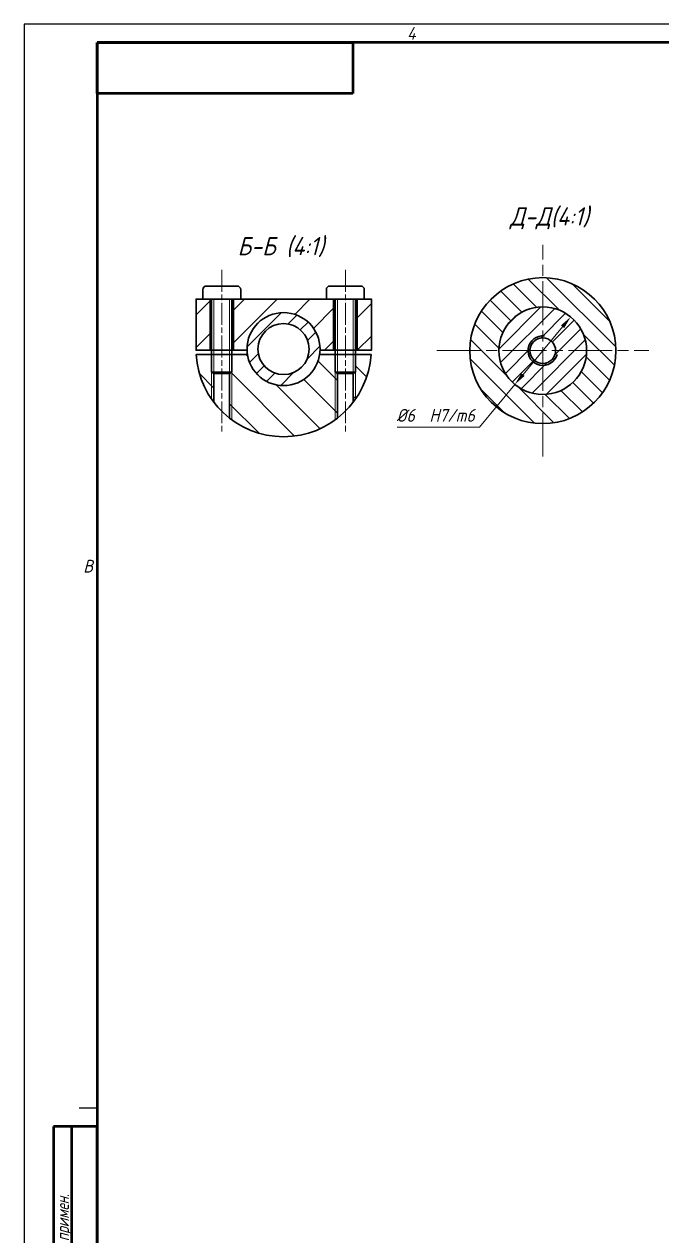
# Model space of a CAD drawing. Header units: millimetres. Extents: x -1043 to 2000, y -675 to 1302.
# Drawn here: x 0 to 174.6, y -413.3 to -81.4 of the extents above; entities that cross this region are included whole.
import ezdxf
from ezdxf.enums import TextEntityAlignment as Align

# ---------------------------------------------------------------- set-up
doc = ezdxf.new("R2010")
doc.units = ezdxf.units.MM
doc.set_wipeout_variables(frame=1)
doc.linetypes.add('AM_ISO08W050', pattern=[18, 12, -1.5, 3, -1.5])
doc.linetypes.add('AM_ISO08W050x2', pattern=[9, 6, -0.75, 1.5, -0.75])
doc.layers.get('0').update_dxf_attribs({"lineweight": 80})
for name, color, linetype, lineweight in [('AM_4', 3, 'Continuous', 15), ('AM_5', 3, 'Continuous', 15), ('AM_6', 2, 'Continuous', 35), ('AM_7', 4, 'AM_ISO08W050', 15), ('AM_8', 1, 'Continuous', 15), ('AM_BOR', 7, 'Continuous', 35), ('основные', 7, 'Continuous', 35)]:
    doc.layers.add(name, color=color, linetype=linetype, lineweight=lineweight)
doc.styles.add('ACGOSTTS', font='geniso.shx', dxfattribs={"oblique": 15})
doc.styles.get("Standard").update_dxf_attribs({"font": 'geniso.shx', "oblique": 15})
doc.dimstyles.new('AM_GOST$3', dxfattribs={"dimtxt": 3.5, "dimasz": 3.5, "dimexe": 1, "dimexo": 1, "dimgap": 1.5, "dimtad": 1, "dimtoh": 1, "dimtxsty": 'Standard', "dimcen": 0, "dimclrd": 256, "dimclre": 256, "dimclrt": 2, "dimadec": 0, "dimazin": 2, "dimtp": 0.1, "dimtm": 0.1, "dimtfac": 0.71, "dimtdec": 3, "dimtofl": 0, "dimtmove": 0, "dimatfit": 2, "dimfxl": 1, "dimtolj": 1, "dimlwd": -1, "dimlwe": -1, "dimarcsym": 1})

# ---------------------------------------------------------------- blocks, each defined once
blk = doc.blocks.new('*D44')
at = {"layer": 'AM_5', "linetype": 'ByBlock', "transparency": 16777216}
for p, q in [((147.42, -164.25), (136.59, -177.35)), ((134.36, -180.05), (124.66, -191.78)), ((124.66, -191.78), (102.15, -191.78))]:
    blk.add_line(p, q, dxfattribs=at)
at = {"layer": 'AM_5', "transparency": 16777216}
for points in [[(146.97, -163.88), (147.87, -164.62), (149.65, -161.55)], [(136.14, -176.98), (137.04, -177.72), (134.36, -180.05)]]:
    blk.add_solid(points, dxfattribs=at)
at = {"layer": 'Defpoints', "color": 0, "transparency": 16777216}
for p in [(149.65, -161.55), (134.36, -180.05)]:
    blk.add_point(p, dxfattribs=at)
at = {"layer": 'AM_5', "color": 2, "transparency": 16777216, "insert": (112.66, -188.53), "char_height": 3.5, "attachment_point": 5}
blk.add_mtext('\\A1;%%C6 {}{\\C2; H7/m6}', dxfattribs=at)
blk = doc.blocks.new('GOST_A1_LANDSCAPE')
at = {"layer": 'AM_BOR', "color": 1, "lineweight": 25}
for p, q in [((841, 594), (0, 594)), ((0, 594), (0, 0)), ((20, 297), (15, 297))]:
    blk.add_line(p, q, dxfattribs=at)
at = {"layer": 'AM_BOR', "color": 7, "lineweight": 50}
for p, q in [((836, 589), (20, 589)), ((20, 589), (20, 5))]:
    blk.add_line(p, q, dxfattribs=at)
at = {"layer": 'AM_BOR', "color": 1, "lineweight": 25, "style": 'ACGOSTTS', "oblique": 15}
for s, p in [('4', (106, 591.5)), ('B', (17.5, 445.5))]:
    blk.add_text(s, height=3.5, dxfattribs=at).set_placement(p, align=Align.MIDDLE_CENTER)
blk = doc.blocks.new('GOST_EXT12')
at = {"layer": 'AM_BOR', "color": 7, "lineweight": 50, "ltscale": 0.3}
for p, q in [((0, 287), (-12, 287)), ((-12, 287), (-12, 167)), ((-7, 167), (-7, 287)), ((0, 167), (0, 287)), ((-12, 227), (0, 227)), ((-12, 167), (0, 167))]:
    blk.add_line(p, q, dxfattribs=at)
at = {"layer": 'AM_BOR', "color": 7, "lineweight": 50}
for p, q in [((0, 145), (-12, 145)), ((-12, 145), (-12, 110)), ((-12, 0), (-12, 145)), ((-7, 0), (-7, 145)), ((0, 145), (0, 0)), ((0, 110), (-12, 110)), ((-12, 110), (-12, 85)), ((0, 85), (-12, 85)), ((-12, 85), (-12, 60)), ((0, 60), (-12, 60)), ((-12, 60), (-12, 25)), ((0, 25), (-12, 25)), ((-12, 25), (-12, 0)), ((0, 0), (-12, 0))]:
    blk.add_line(p, q, dxfattribs=at)
at = {"layer": 'AM_BOR', "color": 1, "lineweight": 25, "style": 'ACGOSTTS', "oblique": 15}
for s, width, p in [('Перв. примен.', 0.821392, (-9.5, 257)), ('Подп. и дата', 0.842977, (-9.95, 127.5)), ('Инв. № дубл.', 0.891828, (-9.9, 97.31)), ('Взам.инв. №', 0.899981, (-9.9, 72.5)), ('Подп. и дата', 0.842977, (-10.13, 42.5)), ('Инв. № подл', 0.910904, (-9.5, 12.5))]:
    blk.add_text(s, height=3.5, rotation=90, dxfattribs=dict(at, width=width)).set_placement(p, align=Align.MIDDLE_CENTER)
blk.add_text('Справ. №', height=3.5, rotation=90, dxfattribs=at).set_placement((-9.5, 197), align=Align.MIDDLE_CENTER)
at = {"layer": 'AM_BOR', "color": 2, "lineweight": 25, "style": 'ACGOSTTS', "oblique": 15, "width": 0.8}
for tag, p in [('GEN-TITLE-FREF{16}', (-3.5, 257)), ('GEN-TITLE-RPARTNO{16}', (-3.5, 197)), ('GEN-TITLE-SDT2{10}', (-3.5, 127.5)), ('GEN-TITLE-CSTKN{7}', (-3.5, 97.5)), ('GEN-TITLE-RSTKN{7}', (-3.5, 72.5)), ('GEN-TITLE-SDT1{10}', (-3.5, 42.5)), ('GEN-TITLE-STKN{7}', (-3.5, 12.5))]:
    blk.add_attdef(tag, text='', height=3.17, rotation=90, dxfattribs=at).set_placement(p, align=Align.MIDDLE_CENTER)
blk.add_wipeout([(-7, 227), (-7, 167), (0, 167), (0, 227)])
blk = doc.blocks.new('GOST_EXT3_L')
at = {"layer": 'AM_BOR', "color": 7, "lineweight": 50}
for p, q in [((0, 0), (70, 0)), ((0, -14), (0, 0)), ((70, 0), (70, -14)), ((70, -14), (0, -14))]:
    blk.add_line(p, q, dxfattribs=at)
at = {"layer": 'AM_BOR', "color": 2, "lineweight": 25, "style": 'ACGOSTTS', "oblique": 15, "width": 0.8}
blk.add_attdef('GEN-TITLE-PARTNO{11.7}', text='', height=5, rotation=180, dxfattribs=at).set_placement((35, -7), align=Align.MIDDLE_CENTER)

msp = doc.modelspace()

# ---------------------------------------------------------------- hatches: boundary and pattern name
at = {"layer": 'AM_8'}
h = msp.add_hatch(dxfattribs=at)
h.set_pattern_fill('ANSI31', color=256, scale=1.2, angle=90, style=0)
h.set_pattern_definition([(135, (-1029.7386, -960.9234), (-2.694077, -2.694077), [])])
h.paths.add_polyline_path([(142.006, -158.801), (142.006, -150.801, 0.4142136), (122.006, -170.801), (130.006, -170.801, -0.4142136)])
h.paths.add_polyline_path([(142.006, -150.801), (142.006, -158.801, -0.4142136), (154.006, -170.801), (162.006, -170.801, 0.4142136)])
h.paths.add_polyline_path([(162.006, -170.801), (154.006, -170.801, -0.4142136), (142.006, -182.801), (142.006, -190.801, 0.4142136)])
h.paths.add_polyline_path([(142.006, -182.801, -0.4142136), (130.006, -170.801), (122.006, -170.801, 0.4142136), (142.006, -190.801)])
h = msp.add_hatch(dxfattribs=at)
h.set_pattern_fill('ANSI31', color=256, scale=2)
h.set_pattern_definition([(45, (-306.303, -1017.203), (-4.49013, 4.49013), [])])
h.paths.add_polyline_path([(81.004, -170.691), (84.732, -170.691), (84.732, -156.691), (82.732, -156.691), (57.286, -156.691), (57.286, -170.691), (61.014, -170.691, -1.031925)])
h.paths.add_polyline_path([(91.132, -170.691), (95.054, -170.691), (95.054, -156.691), (91.132, -156.691)])
h.paths.add_polyline_path([(50.886, -156.691), (48.886, -156.691), (47.054, -156.691), (47.054, -170.691), (50.886, -170.691)])
h = msp.add_hatch(dxfattribs=at)
h.set_pattern_fill('_U', color=256, scale=3, angle=45, style=0, pattern_type=0)
h.set_pattern_definition([(45, (-1029.7386, -960.9234), (-2.1213203, 2.1213203), [])])
edge = h.paths.add_edge_path()
edge.add_arc((142.006, -170.801), 12, 191.45916, 485.68818)
edge.add_arc((142.006, -170.801), 12, 125.68818, 191.45916)
edge = h.paths.add_edge_path(flags=16)
edge.add_arc((142.006, -170.801), 3.511, -234.31182, 11.45916, ccw=False)
edge.add_arc((142.006, -170.801), 3.511, 11.45916, 125.68818, ccw=False)
h = msp.add_hatch(dxfattribs=at)
h.set_pattern_fill('_U', color=256, scale=3.5, angle=45, style=0, pattern_type=0)
h.set_pattern_definition([(45, (-306.303, -1017.203), (-2.474874, 2.474874), [])])
edge = h.paths.add_edge_path()
edge.add_arc((71.009, -170.376), 10, 181.80028, 516.5008)
edge.add_arc((71.009, -170.376), 10, 156.5008, 181.80028)
edge = h.paths.add_edge_path(flags=16)
edge.add_arc((71.009, -170.376), 7, -203.4992, 11.45916, ccw=False)
edge.add_arc((71.009, -170.376), 7, 11.45916, 156.5008, ccw=False)
h = msp.add_hatch(dxfattribs=at)
h.set_pattern_fill('ANSI31', color=256, scale=2, angle=90)
h.set_pattern_definition([(135, (-306.303, -1017.203), (-4.49013, -4.49013), [])])
h.paths.add_polyline_path([(85.132, -189.781), (85.132, -176.691), (85.132, -171.847), (80.9, -171.847, -0.8623384), (61.117, -171.847), (56.886, -171.847), (56.886, -176.691), (56.886, -189.781, 0.3253831)])
h.paths.add_polyline_path([(94.964, -171.847), (90.732, -171.847), (90.732, -176.691), (90.732, -184.051, 0.1370834)])
h.paths.add_polyline_path([(51.286, -184.051), (51.286, -176.691), (51.286, -171.847), (47.054, -171.847, 0.1370834)])
h.paths.add_polyline_path([(51.286, -184.051, 0.0114977), (51.935, -184.943), (51.935, -177.056), (51.286, -176.691)])
h.paths.add_polyline_path([(56.236, -189.291, 0.0084745), (56.886, -189.781), (56.886, -176.691), (56.236, -177.056)])
h.paths.add_polyline_path([(85.781, -177.056), (85.132, -176.691), (85.132, -189.781, 0.0084745), (85.781, -189.291)])
h.paths.add_polyline_path([(90.732, -176.691), (90.082, -177.056), (90.082, -184.943, 0.0114977), (90.732, -184.051)])

# ---------------------------------------------------------------- linework, layer by layer
at = {"layer": 'AM_4'}
for p, q in [((51.935, -177.056), (51.935, -156.691)), ((56.236, -177.056), (56.236, -156.691)), ((85.781, -177.056), (85.781, -156.691)), ((90.082, -177.056), (90.082, -156.691)), ((51.286, -176.691), (51.286, -184.051)), ((56.886, -176.691), (56.886, -189.781)), ((85.132, -176.691), (85.132, -189.781)), ((90.732, -176.691), (90.732, -184.051))]:
    msp.add_line(p, q, dxfattribs=at)
at = {"layer": 'AM_6'}
msp.add_arc((142.006, -170.801), 4.042, 83.98269, 345.13945, dxfattribs=at)
at = {"layer": 'AM_7'}
for p, q in [((142.006, -199.805), (142.006, -141.796)), ((113.002, -170.801), (171.011, -170.801))]:
    msp.add_line(p, q, dxfattribs=at)
at = {"layer": 'AM_7', "linetype": 'AM_ISO08W050x2'}
for p, q in [((54.086, -148.691), (54.086, -193.394)), ((87.932, -148.691), (87.932, -193.394))]:
    msp.add_line(p, q, dxfattribs=at)
at = {"layer": 'основные'}
for p, q in [((51.286, -176.691), (51.286, -156.691)), ((56.886, -176.691), (56.886, -156.691)), ((85.132, -176.691), (85.132, -156.691)), ((90.732, -176.691), (90.732, -156.691)), ((47.054, -171.847), (61.117, -171.847)), ((94.964, -171.847), (80.9, -171.847)), ((51.286, -176.691), (56.886, -176.691)), ((51.935, -177.056), (51.286, -176.691)), ((51.935, -177.056), (51.935, -184.943)), ((56.236, -177.056), (51.935, -177.056)), ((56.886, -176.691), (56.236, -177.056)), ((56.236, -177.056), (56.236, -189.291)), ((90.732, -176.691), (85.132, -176.691)), ((85.132, -176.691), (85.781, -177.056)), ((85.781, -177.056), (85.781, -189.291)), ((85.781, -177.056), (90.082, -177.056)), ((90.082, -177.056), (90.732, -176.691)), ((90.082, -177.056), (90.082, -184.943))]:
    msp.add_line(p, q, dxfattribs=at)
for points in [[(58.286, -153.091), (49.886, -153.091, 0.4142136), (48.886, -154.091), (48.886, -156.691), (59.286, -156.691), (59.286, -154.091, 0.4142136)], [(83.732, -153.091), (92.132, -153.091, -0.4142136), (93.132, -154.091), (93.132, -156.691), (82.732, -156.691), (82.732, -154.091, -0.4142136)]]:
    msp.add_lwpolyline(points, format="xyb", close=True, dxfattribs=at)
msp.add_lwpolyline([(81.004, -170.691), (95.054, -170.691), (95.054, -156.691), (47.054, -156.691), (47.054, -170.691), (61.014, -170.691)], dxfattribs=at)
for points in [[(57.286, -156.691), (50.886, -156.691), (50.886, -170.691), (57.286, -170.691)], [(84.732, -156.691), (91.132, -156.691), (91.132, -170.691), (84.732, -170.691)]]:
    msp.add_lwpolyline(points, close=True, dxfattribs=at)
for centre, radius in [((142.006, -170.801), 20), ((142.006, -170.801), 12), ((71.009, -170.376), 10), ((71.009, -170.376), 7), ((142.006, -170.801), 3.511)]:
    msp.add_circle(centre, radius, dxfattribs=at)
msp.add_arc((71.009, -170.376), 24, 183.51238, 356.48762, dxfattribs=at)

# ---------------------------------------------------------------- block references
at = {"layer": 'основные', "lineweight": 0}
for name, p in [('GOST_A1_LANDSCAPE', (0, -675.362)), ('GOST_EXT3_L', (20, -86.362))]:
    msp.add_blockref(name, p, dxfattribs=at)

# ---------------------------------------------------------------- texts
at = {"layer": 'AM_4', "color": 7, "insert": (70.269, -142.406), "char_height": 5, "attachment_point": 5}
msp.add_mtext('Б-Б (4:1)', dxfattribs=at)
at = {"layer": 'основные', "insert": (133.024, -131.522), "char_height": 5, "attachment_point": 1}
msp.add_mtext('Д-Д(4:1)', dxfattribs=at)

# ---------------------------------------------------------------- dimensions: what is measured, and where the dimension line sits
at = {"layer": 'AM_5'}
dim = msp.add_diameter_dim_2p(p1=(149.652, -161.552), p2=(134.36, -180.05), text='%%C6 {}{\\C2; H7/m6}', dimstyle='AM_GOST$3', dxfattribs=at)
dim.commit()
dim.dimension.update_dxf_attribs({"geometry": '*D44', "text_midpoint": (112.656, -191.782), "dimtype": 163})

# ---------------------------------------------------------------- next in the draw order: block references
at = {"layer": 'основные', "lineweight": 0}
msp.add_blockref('GOST_EXT12', (20, -670.362), dxfattribs=at)

doc.saveas('drawing.dxf')
